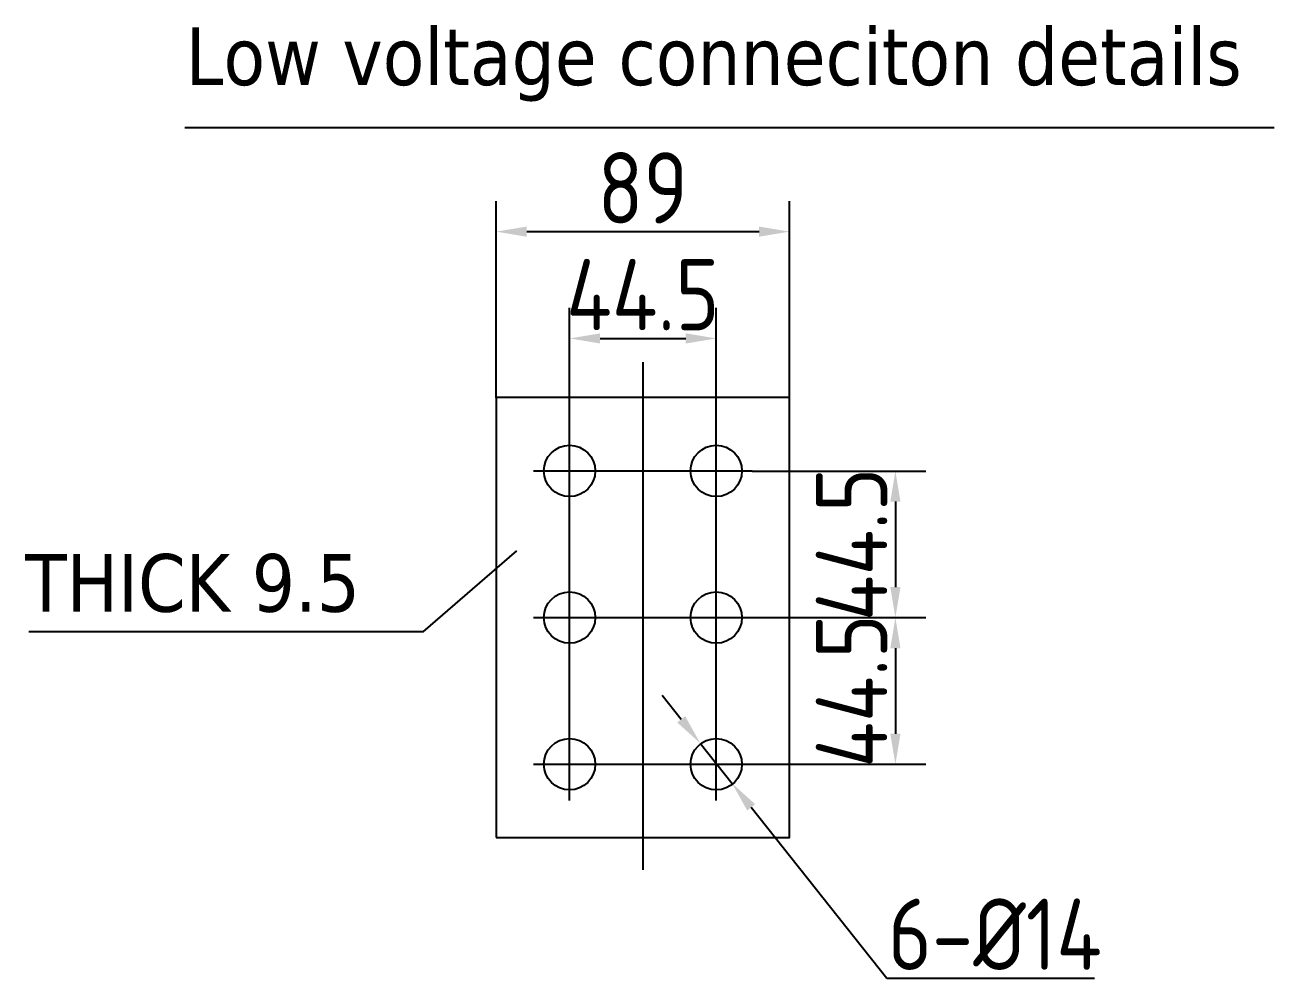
# Model space of a CAD drawing. Header units: millimetres. Extents: x 35720 to 50764, y -47170 to -36532.
# Drawn here: x 45543 to 46769, y -43005 to -42066 of the extents above; entities that cross this region are included whole.
import ezdxf

# ---------------------------------------------------------------- set-up
doc = ezdxf.new("R2010")
doc.units = ezdxf.units.MM
doc.header["$LTSCALE"] = 13
doc.layers.add('01', color=7, linetype='Continuous')
doc.layers.add('铁心', color=3, linetype='Continuous', lineweight=0)
doc.styles.get("Standard").update_dxf_attribs({"font": 'gbenor.shx', "bigfont": 'gbcbig.shx'})
doc.styles.add('Tahoma_txtstyle_30.40_0_0', font='tahoma.ttf')
doc.dimstyles.new('丁晓菲', dxfattribs={"dimscale": 15, "dimtxt": 3.5, "dimasz": 2.5, "dimexe": 1.5, "dimexo": 0, "dimgap": 0.5, "dimtad": 1, "dimtoh": 1, "dimtxsty": 'Standard', "dimcen": 2.5, "dimclrd": 3, "dimclre": 3, "dimclrt": 2, "dimadec": 0, "dimazin": 0, "dimtfac": 1, "dimtmove": 0, "dimatfit": 2, "dimfxl": 0, "dimarcsym": 0})

# ---------------------------------------------------------------- blocks, each defined once
blk = doc.blocks.new('*D86')
at = {"layer": '01', "color": 3, "lineweight": -2, "ltscale": 38.869873, "transparency": 16777216}
for p, q in [((46077.6, -42470.2), (46077.6, -42343.9)), ((46221.6, -42470.2), (46221.6, -42343.9)), ((46107.6, -42373.9), (46191.6, -42373.9))]:
    blk.add_line(p, q, dxfattribs=at)
at = {"layer": '01', "color": 3, "ltscale": 38.869873, "transparency": 16777216}
for points in [[(46107.6, -42368.9), (46107.6, -42378.9), (46077.6, -42373.9)], [(46191.6, -42368.9), (46191.6, -42378.9), (46221.6, -42373.9)]]:
    blk.add_solid(points, dxfattribs=at)
at = {"layer": 'Defpoints', "color": 0, "ltscale": 38.869873, "transparency": 16777216}
for p in [(46221.6, -42373.9), (46077.6, -42470.2), (46221.6, -42470.2)]:
    blk.add_point(p, dxfattribs=at)
at = {"layer": '01', "color": 2, "ltscale": 38.869873, "transparency": 16777216, "insert": (46149.6, -42330.9), "char_height": 70, "attachment_point": 5}
blk.add_mtext('44.5', dxfattribs=at)
blk = doc.blocks.new('*D87')
at = {"layer": '01', "color": 3, "lineweight": -2, "ltscale": 38.869873, "transparency": 16777216}
for p, q in [((46005.6, -42432.1), (46005.6, -42239)), ((46293.6, -42432.1), (46293.6, -42239)), ((46035.6, -42269), (46263.6, -42269))]:
    blk.add_line(p, q, dxfattribs=at)
at = {"layer": '01', "color": 3, "ltscale": 38.869873, "transparency": 16777216}
for points in [[(46035.6, -42264), (46035.6, -42274), (46005.6, -42269)], [(46263.6, -42264), (46263.6, -42274), (46293.6, -42269)]]:
    blk.add_solid(points, dxfattribs=at)
at = {"layer": 'Defpoints', "color": 0, "ltscale": 38.869873, "transparency": 16777216}
for p in [(46293.6, -42269), (46005.6, -42432.1), (46293.6, -42432.1)]:
    blk.add_point(p, dxfattribs=at)
at = {"layer": '01', "color": 2, "ltscale": 38.869873, "transparency": 16777216, "insert": (46149.6, -42226), "char_height": 70, "attachment_point": 5}
blk.add_mtext('89', dxfattribs=at)
blk = doc.blocks.new('*D88')
at = {"layer": '01', "color": 3, "lineweight": -2, "ltscale": 38.869873, "transparency": 16777216}
for p, q in [((46256.9, -42504.1), (46427.5, -42504.1)), ((46397.5, -42534.1), (46397.5, -42618.1)), ((46256.9, -42648.1), (46427.5, -42648.1))]:
    blk.add_line(p, q, dxfattribs=at)
at = {"layer": '01', "color": 3, "ltscale": 38.869873, "transparency": 16777216}
for points in [[(46392.5, -42534.1), (46402.5, -42534.1), (46397.5, -42504.1)], [(46392.5, -42618.1), (46402.5, -42618.1), (46397.5, -42648.1)]]:
    blk.add_solid(points, dxfattribs=at)
at = {"layer": 'Defpoints', "color": 0, "ltscale": 38.869873, "transparency": 16777216}
for p in [(46256.9, -42504.1), (46256.9, -42648.1), (46397.5, -42648.1)]:
    blk.add_point(p, dxfattribs=at)
at = {"layer": '01', "color": 2, "ltscale": 38.869873, "transparency": 16777216, "insert": (46354.5, -42576.1), "char_height": 70, "attachment_point": 5, "rotation": 90}
blk.add_mtext('44.5', dxfattribs=at)
blk = doc.blocks.new('*D85')
at = {"layer": '01', "color": 3, "lineweight": -2, "ltscale": 38.869873, "transparency": 16777216}
for p, q in [((46187.2, -42748), (46168.6, -42724.5)), ((46205.9, -42771.5), (46237.2, -42810.9)), ((46255.9, -42834.4), (46389.2, -43002.1)), ((46389.2, -43002.1), (46593.1, -43002.1))]:
    blk.add_line(p, q, dxfattribs=at)
at = {"layer": '01', "color": 3, "ltscale": 38.869873, "transparency": 16777216}
for points in [[(46191.1, -42744.9), (46183.3, -42751.1), (46205.9, -42771.5)], [(46259.8, -42831.3), (46252, -42837.5), (46237.2, -42810.9)]]:
    blk.add_solid(points, dxfattribs=at)
at = {"layer": 'Defpoints', "color": 0, "ltscale": 38.869873, "transparency": 16777216}
for p in [(46205.9, -42771.5), (46237.2, -42810.9)]:
    blk.add_point(p, dxfattribs=at)
at = {"layer": '01', "color": 2, "ltscale": 38.869873, "transparency": 16777216, "insert": (46495.2, -42959.1), "char_height": 70, "attachment_point": 5}
blk.add_mtext('6-%%C14', dxfattribs=at)
blk = doc.blocks.new('*D155')
at = {"layer": '01', "color": 3, "lineweight": -2, "ltscale": 38.869873, "transparency": 16777216}
for p, q in [((46256.9, -42648.1), (46427.5, -42648.1)), ((46397.5, -42678.1), (46397.5, -42762.1)), ((46256.9, -42792.1), (46427.5, -42792.1))]:
    blk.add_line(p, q, dxfattribs=at)
at = {"layer": '01', "color": 3, "ltscale": 38.869873, "transparency": 16777216}
for points in [[(46392.5, -42678.1), (46402.5, -42678.1), (46397.5, -42648.1)], [(46392.5, -42762.1), (46402.5, -42762.1), (46397.5, -42792.1)]]:
    blk.add_solid(points, dxfattribs=at)
at = {"layer": 'Defpoints', "color": 0, "ltscale": 38.869873, "transparency": 16777216}
for p in [(46256.9, -42648.1), (46256.9, -42792.1), (46397.5, -42792.1)]:
    blk.add_point(p, dxfattribs=at)
at = {"layer": '01', "color": 2, "ltscale": 38.869873, "transparency": 16777216, "insert": (46354.5, -42720.1), "char_height": 70, "attachment_point": 5, "rotation": 90}
blk.add_mtext('44.5', dxfattribs=at)

msp = doc.modelspace()

# ---------------------------------------------------------------- linework, layer by layer
at = {"layer": '01', "color": 0, "ltscale": 38.869873}
msp.add_line((45699.994, -42166.86), (46769.236, -42166.86), dxfattribs=at)
at = {"layer": '01', "color": 1, "ltscale": 38.869873}
for p, q in [((46149.57, -42397.177), (46149.57, -42895.723)), ((46077.57, -42827.649), (46077.57, -42470.195)), ((46221.57, -42827.649), (46221.57, -42470.195)), ((46042.211, -42504.058), (46256.929, -42504.058)), ((46042.211, -42648.058), (46256.929, -42648.058)), ((46042.211, -42792.058), (46256.929, -42792.058))]:
    msp.add_line(p, q, dxfattribs=at)
at = {"layer": '01', "color": 0, "ltscale": 38.869873}
msp.add_lwpolyline([(46005.57, -42864.058), (46293.57, -42864.058), (46293.57, -42432.058), (46005.57, -42432.058)], close=True, dxfattribs=at)
msp.add_lwpolyline([(46025.352, -42582.483), (45933.602, -42662.103), (45546.764, -42662.103)], dxfattribs=at)
for centre in [(46077.57, -42504.058), (46221.57, -42504.058), (46077.57, -42648.058), (46221.57, -42648.058), (46077.57, -42792.058), (46221.57, -42792.058)]:
    msp.add_circle(centre, 25.2, dxfattribs=at)

# ---------------------------------------------------------------- texts
at = {"layer": '铁心', "style": 'Tahoma_txtstyle_30.40_0_0'}
for s, height, p in [('Low voltage conneciton details', 56.64258, (45700.615, -42125.045)), ('THICK 9.5', 56.6426, (45543.113, -42642.3))]:
    msp.add_text(s, height=height, dxfattribs=at).set_placement(p)

# ---------------------------------------------------------------- dimensions: what is measured, and where the dimension line sits
at = {"layer": '01', "color": 0, "ltscale": 38.869873}
dim = msp.add_linear_dim(base=(46293.57, -42268.98), p1=(46005.57, -42432.058), p2=(46293.57, -42432.058), text='89', dimstyle='丁晓菲', override={"dimscale": 10, "dimtxt": 7, "dimasz": 3, "dimexe": 3, "dimgap": 0.8, "dimarcsym": 1}, dxfattribs=at)
dim.commit()
dim.dimension.update_dxf_attribs({"geometry": '*D87', "text_midpoint": (46149.57, -42225.98)})
dim = msp.add_linear_dim(base=(46221.57, -42373.893), p1=(46077.57, -42470.195), p2=(46221.57, -42470.195), text='44.5', dimstyle='丁晓菲', override={"dimscale": 10, "dimtxt": 7, "dimasz": 3, "dimexe": 3, "dimgap": 0.8, "dimarcsym": 1}, dxfattribs=at)
dim.commit()
dim.dimension.update_dxf_attribs({"geometry": '*D86', "text_midpoint": (46149.57, -42373.893), "dimtype": 160})
for base, p1, p2, picture, middle in [((46397.484, -42648.058), (46256.929, -42504.058), (46256.929, -42648.058), '*D88', (46397.484, -42576.058)), ((46397.484, -42792.058), (46256.929, -42648.058), (46256.929, -42792.058), '*D155', (46397.484, -42720.058))]:
    dim = msp.add_linear_dim(base=base, p1=p1, p2=p2, angle=90, text='44.5', dimstyle='丁晓菲', override={"dimscale": 10, "dimtxt": 7, "dimasz": 3, "dimexe": 3, "dimgap": 0.8, "dimarcsym": 1}, dxfattribs=at)
    dim.commit()
    dim.dimension.update_dxf_attribs({"geometry": picture, "text_midpoint": middle, "dimtype": 160})
dim = msp.add_diameter_dim_2p(p1=(46205.892, -42771.464), p2=(46237.248, -42810.923), text='6-%%C14', dimstyle='丁晓菲', override={"dimscale": 10, "dimtxt": 7, "dimasz": 3, "dimexe": 3, "dimgap": 0.8, "dimarcsym": 1}, dxfattribs=at)
dim.commit()
dim.dimension.update_dxf_attribs({"geometry": '*D85', "text_midpoint": (46495.15, -43002.085), "dimtype": 163})

doc.saveas('drawing.dxf')
